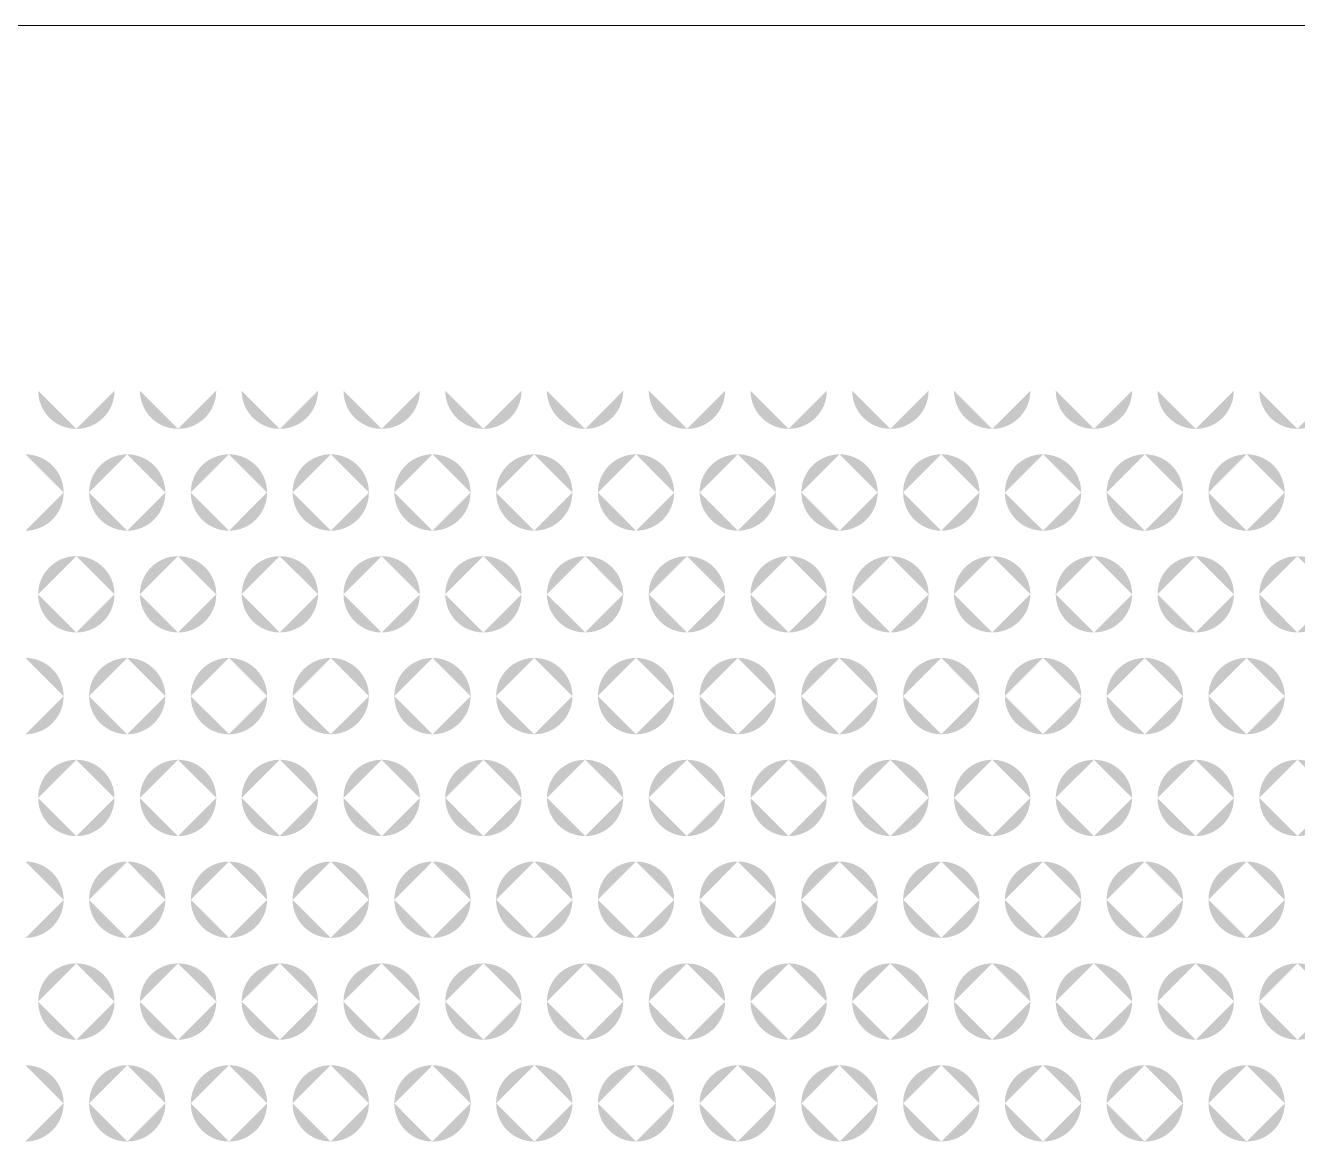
# Model space of a CAD drawing. Header units: millimetres. Extents: x 53 to 536, y 329 to 488.
# Drawn here: x 144.33 to 169.34, y 465.65 to 487.53 of the extents above; entities that cross this region are included whole.
import ezdxf

# ---------------------------------------------------------------- set-up
doc = ezdxf.new("R2010")
doc.units = ezdxf.units.MM
doc.header["$MEASUREMENT"] = 0

msp = doc.modelspace()

# ---------------------------------------------------------------- hatches: boundary and pattern name
at = {"transparency": 33554559}
h = msp.add_hatch(color=256, dxfattribs=at)
h.paths.add_polyline_path([(144.332, 477.6), (144.332, 479.101)], flags=0)
h.paths.add_polyline_path([(145.083, 478.35, 0.414244), (144.332, 479.101)], flags=0)
h.paths.add_polyline_path([(144.332, 477.6, 0.413542), (145.083, 478.35)], flags=0)
h.paths.add_polyline_path([(148.333, 479.101), (148.333, 477.6)], flags=0)
h.paths.add_polyline_path([(147.582, 478.35, 0.414027), (148.333, 477.6)], flags=0)
h.paths.add_polyline_path([(148.333, 479.101, 0.414729), (147.582, 478.35)], flags=0)
h.paths.add_polyline_path([(145.583, 478.35, 0.414295), (146.333, 477.6)], flags=0)
h.paths.add_polyline_path([(146.333, 479.101, 0.414997), (145.583, 478.35)], flags=0)
h.paths.add_polyline_path([(147.082, 478.35, 0.414294), (146.333, 479.101)], flags=0)
h.paths.add_polyline_path([(146.333, 477.6, 0.413592), (147.082, 478.35)], flags=0)
h.paths.add_polyline_path([(146.083, 476.35), (144.582, 476.35)], flags=0)
h.paths.add_polyline_path([(145.333, 477.1, 0.414997), (144.582, 476.35)], flags=0)
h.paths.add_polyline_path([(146.083, 476.35, 0.414295), (145.333, 477.1)], flags=0)
h.paths.add_polyline_path([(148.083, 476.35), (146.582, 476.35)], flags=0)
h.paths.add_polyline_path([(147.332, 477.1, 0.414295), (146.582, 476.35)], flags=0)
h.paths.add_polyline_path([(148.083, 476.35, 0.414997), (147.332, 477.1)], flags=0)
h.paths.add_polyline_path([(144.582, 480.351), (146.083, 480.351)], flags=0)
h.paths.add_polyline_path([(145.333, 479.601, 0.41381), (146.083, 480.351)], flags=0)
h.paths.add_polyline_path([(144.582, 480.351, 0.414512), (145.333, 479.601)], flags=0)
h.paths.add_polyline_path([(146.582, 480.351), (148.083, 480.351)], flags=0)
h.paths.add_polyline_path([(147.332, 479.601, 0.414512), (148.083, 480.351)], flags=0)
h.paths.add_polyline_path([(146.582, 480.351, 0.41381), (147.332, 479.601)], flags=0)
h = msp.add_hatch(color=256, dxfattribs=at)
h.paths.add_polyline_path([(148.333, 477.6), (148.333, 479.101)], flags=0)
h.paths.add_polyline_path([(149.083, 478.35, 0.414027), (148.333, 479.101)], flags=0)
h.paths.add_polyline_path([(148.333, 477.6, 0.413325), (149.083, 478.35)], flags=0)
h.paths.add_polyline_path([(152.333, 479.101), (152.333, 477.6)], flags=0)
h.paths.add_polyline_path([(151.584, 478.35, 0.41381), (152.333, 477.6)], flags=0)
h.paths.add_polyline_path([(152.333, 479.101, 0.414512), (151.584, 478.35)], flags=0)
h.paths.add_polyline_path([(149.584, 478.35, 0.41381), (150.333, 477.6)], flags=0)
h.paths.add_polyline_path([(150.333, 479.101, 0.414512), (149.584, 478.35)], flags=0)
h.paths.add_polyline_path([(151.084, 478.35, 0.414244), (150.333, 479.101)], flags=0)
h.paths.add_polyline_path([(150.333, 477.6, 0.413542), (151.084, 478.35)], flags=0)
h.paths.add_polyline_path([(150.083, 476.35), (148.583, 476.35)], flags=0)
h.paths.add_polyline_path([(149.332, 477.1, 0.414295), (148.583, 476.35)], flags=0)
h.paths.add_polyline_path([(150.083, 476.35, 0.414997), (149.332, 477.1)], flags=0)
h.paths.add_polyline_path([(152.084, 476.35), (150.584, 476.35)], flags=0)
h.paths.add_polyline_path([(151.333, 477.1, 0.414295), (150.584, 476.35)], flags=0)
h.paths.add_polyline_path([(152.084, 476.35, 0.414512), (151.333, 477.1)], flags=0)
h.paths.add_polyline_path([(148.583, 480.351), (150.083, 480.351)], flags=0)
h.paths.add_polyline_path([(149.332, 479.601, 0.414512), (150.083, 480.351)], flags=0)
h.paths.add_polyline_path([(148.583, 480.351, 0.41381), (149.332, 479.601)], flags=0)
h.paths.add_polyline_path([(150.584, 480.351), (152.084, 480.351)], flags=0)
h.paths.add_polyline_path([(151.333, 479.601, 0.414027), (152.084, 480.351)], flags=0)
h.paths.add_polyline_path([(150.584, 480.351, 0.41381), (151.333, 479.601)], flags=0)
h = msp.add_hatch(color=256, dxfattribs=at)
h.paths.add_polyline_path([(152.333, 477.6), (152.333, 479.101)], flags=0)
h.paths.add_polyline_path([(153.083, 478.35, 0.414512), (152.333, 479.101)], flags=0)
h.paths.add_polyline_path([(152.333, 477.6, 0.41381), (153.083, 478.35)], flags=0)
h.paths.add_polyline_path([(156.335, 479.101), (156.335, 477.6)], flags=0)
h.paths.add_polyline_path([(155.585, 478.35, 0.41381), (156.335, 477.6)], flags=0)
h.paths.add_polyline_path([(156.335, 479.101, 0.414512), (155.585, 478.35)], flags=0)
h.paths.add_polyline_path([(153.584, 478.35, 0.413325), (154.334, 477.6)], flags=0)
h.paths.add_polyline_path([(154.334, 479.101, 0.414027), (153.584, 478.35)], flags=0)
h.paths.add_polyline_path([(155.084, 478.35, 0.414729), (154.334, 479.101)], flags=0)
h.paths.add_polyline_path([(154.334, 477.6, 0.414027), (155.084, 478.35)], flags=0)
h.paths.add_polyline_path([(154.084, 476.35), (152.585, 476.35)], flags=0)
h.paths.add_polyline_path([(153.335, 477.1, 0.41478), (152.585, 476.35)], flags=0)
h.paths.add_polyline_path([(154.084, 476.35, 0.414295), (153.335, 477.1)], flags=0)
h.paths.add_polyline_path([(156.084, 476.35), (154.584, 476.35)], flags=0)
h.paths.add_polyline_path([(155.335, 477.1, 0.414997), (154.584, 476.35)], flags=0)
h.paths.add_polyline_path([(156.084, 476.35, 0.41478), (155.335, 477.1)], flags=0)
h.paths.add_polyline_path([(152.585, 480.351), (154.084, 480.351)], flags=0)
h.paths.add_polyline_path([(153.335, 479.601, 0.41381), (154.084, 480.351)], flags=0)
h.paths.add_polyline_path([(152.585, 480.351, 0.414295), (153.335, 479.601)], flags=0)
h.paths.add_polyline_path([(154.584, 480.351), (156.084, 480.351)], flags=0)
h.paths.add_polyline_path([(155.335, 479.601, 0.414295), (156.084, 480.351)], flags=0)
h.paths.add_polyline_path([(154.584, 480.351, 0.414512), (155.335, 479.601)], flags=0)
h = msp.add_hatch(color=256, dxfattribs=at)
h.paths.add_polyline_path([(156.335, 477.6), (156.335, 479.101)], flags=0)
h.paths.add_polyline_path([(157.084, 478.35, 0.414512), (156.335, 479.101)], flags=0)
h.paths.add_polyline_path([(156.335, 477.6, 0.41381), (157.084, 478.35)], flags=0)
h.paths.add_polyline_path([(160.336, 479.101), (160.336, 477.6)], flags=0)
h.paths.add_polyline_path([(159.585, 478.35, 0.413542), (160.336, 477.6)], flags=0)
h.paths.add_polyline_path([(160.336, 479.101, 0.414244), (159.585, 478.35)], flags=0)
h.paths.add_polyline_path([(157.585, 478.35, 0.41381), (158.335, 477.6)], flags=0)
h.paths.add_polyline_path([(158.335, 479.101, 0.414512), (157.585, 478.35)], flags=0)
h.paths.add_polyline_path([(159.085, 478.35, 0.414512), (158.335, 479.101)], flags=0)
h.paths.add_polyline_path([(158.335, 477.6, 0.41381), (159.085, 478.35)], flags=0)
h.paths.add_polyline_path([(158.086, 476.35), (156.585, 476.35)], flags=0)
h.paths.add_polyline_path([(157.335, 477.1, 0.41478), (156.585, 476.35)], flags=0)
h.paths.add_polyline_path([(158.086, 476.35, 0.414512), (157.335, 477.1)], flags=0)
h.paths.add_polyline_path([(160.086, 476.35), (158.585, 476.35)], flags=0)
h.paths.add_polyline_path([(159.335, 477.1, 0.41478), (158.585, 476.35)], flags=0)
h.paths.add_polyline_path([(160.086, 476.35, 0.414997), (159.335, 477.1)], flags=0)
h.paths.add_polyline_path([(156.585, 480.351), (158.086, 480.351)], flags=0)
h.paths.add_polyline_path([(157.335, 479.601, 0.414027), (158.086, 480.351)], flags=0)
h.paths.add_polyline_path([(156.585, 480.351, 0.414295), (157.335, 479.601)], flags=0)
h.paths.add_polyline_path([(158.585, 480.351), (160.086, 480.351)], flags=0)
h.paths.add_polyline_path([(159.335, 479.601, 0.414512), (160.086, 480.351)], flags=0)
h.paths.add_polyline_path([(158.585, 480.351, 0.414295), (159.335, 479.601)], flags=0)
h = msp.add_hatch(color=256, dxfattribs=at)
h.paths.add_polyline_path([(160.335, 477.6), (160.335, 479.101)], flags=0)
h.paths.add_polyline_path([(161.085, 478.35, 0.414512), (160.335, 479.101)], flags=0)
h.paths.add_polyline_path([(160.335, 477.6, 0.41381), (161.085, 478.35)], flags=0)
h.paths.add_polyline_path([(164.336, 479.101), (164.336, 477.6)], flags=0)
h.paths.add_polyline_path([(163.585, 478.35, 0.414027), (164.336, 477.6)], flags=0)
h.paths.add_polyline_path([(164.336, 479.101, 0.414729), (163.585, 478.35)], flags=0)
h.paths.add_polyline_path([(161.585, 478.35, 0.414027), (162.336, 477.6)], flags=0)
h.paths.add_polyline_path([(162.336, 479.101, 0.414729), (161.585, 478.35)], flags=0)
h.paths.add_polyline_path([(163.085, 478.35, 0.414779), (162.336, 479.101)], flags=0)
h.paths.add_polyline_path([(162.336, 477.6, 0.414078), (163.085, 478.35)], flags=0)
h.paths.add_polyline_path([(162.086, 476.35), (160.584, 476.35)], flags=0)
h.paths.add_polyline_path([(161.335, 477.1, 0.414512), (160.584, 476.35)], flags=0)
h.paths.add_polyline_path([(162.086, 476.35, 0.414512), (161.335, 477.1)], flags=0)
h.paths.add_polyline_path([(164.086, 476.35), (162.585, 476.35)], flags=0)
h.paths.add_polyline_path([(163.336, 477.1, 0.414512), (162.585, 476.35)], flags=0)
h.paths.add_polyline_path([(164.086, 476.35, 0.41478), (163.336, 477.1)], flags=0)
h.paths.add_polyline_path([(160.584, 480.351), (162.086, 480.351)], flags=0)
h.paths.add_polyline_path([(161.335, 479.601, 0.414027), (162.086, 480.351)], flags=0)
h.paths.add_polyline_path([(160.584, 480.351, 0.414027), (161.335, 479.601)], flags=0)
h.paths.add_polyline_path([(162.585, 480.351), (164.086, 480.351)], flags=0)
h.paths.add_polyline_path([(163.336, 479.601, 0.414295), (164.086, 480.351)], flags=0)
h.paths.add_polyline_path([(162.585, 480.351, 0.414027), (163.336, 479.601)], flags=0)
h = msp.add_hatch(color=256, dxfattribs=at)
h.paths.add_polyline_path([(164.336, 477.6), (164.336, 479.101)], flags=0)
h.paths.add_polyline_path([(165.087, 478.35, 0.414244), (164.336, 479.101)], flags=0)
h.paths.add_polyline_path([(164.336, 477.6, 0.413542), (165.087, 478.35)], flags=0)
h.paths.add_polyline_path([(168.337, 479.101), (168.337, 477.6)], flags=0)
h.paths.add_polyline_path([(167.588, 478.35, 0.41381), (168.337, 477.6)], flags=0)
h.paths.add_polyline_path([(168.337, 479.101, 0.414512), (167.588, 478.35)], flags=0)
h.paths.add_polyline_path([(165.586, 478.35, 0.413325), (166.336, 477.6)], flags=0)
h.paths.add_polyline_path([(166.336, 479.101, 0.414027), (165.586, 478.35)], flags=0)
h.paths.add_polyline_path([(167.087, 478.35, 0.414244), (166.336, 479.101)], flags=0)
h.paths.add_polyline_path([(166.336, 477.6, 0.413542), (167.087, 478.35)], flags=0)
h.paths.add_polyline_path([(166.087, 476.35), (164.586, 476.35)], flags=0)
h.paths.add_polyline_path([(165.336, 477.1, 0.41478), (164.586, 476.35)], flags=0)
h.paths.add_polyline_path([(166.087, 476.35, 0.414997), (165.336, 477.1)], flags=0)
h.paths.add_polyline_path([(168.087, 476.35), (166.586, 476.35)], flags=0)
h.paths.add_polyline_path([(167.337, 477.1, 0.414512), (166.586, 476.35)], flags=0)
h.paths.add_polyline_path([(168.087, 476.35, 0.41478), (167.337, 477.1)], flags=0)
h.paths.add_polyline_path([(164.586, 480.351), (166.087, 480.351)], flags=0)
h.paths.add_polyline_path([(165.336, 479.601, 0.414512), (166.087, 480.351)], flags=0)
h.paths.add_polyline_path([(164.586, 480.351, 0.414295), (165.336, 479.601)], flags=0)
h.paths.add_polyline_path([(166.586, 480.351), (168.087, 480.351)], flags=0)
h.paths.add_polyline_path([(167.337, 479.601, 0.414295), (168.087, 480.351)], flags=0)
h.paths.add_polyline_path([(166.586, 480.351, 0.414027), (167.337, 479.601)], flags=0)
h = msp.add_hatch(color=256, dxfattribs=at)
h.paths.add_polyline_path([(168.337, 477.6), (168.337, 479.101)], flags=0)
h.paths.add_polyline_path([(169.087, 478.35, 0.414512), (168.337, 479.101)], flags=0)
h.paths.add_polyline_path([(168.337, 477.6, 0.41381), (169.087, 478.35)], flags=0)
h.paths.add_polyline_path([(172.338, 479.101), (172.338, 477.6)], flags=0)
h.paths.add_polyline_path([(171.588, 478.35, 0.41381), (172.338, 477.6)], flags=0)
h.paths.add_polyline_path([(172.338, 479.101, 0.414512), (171.588, 478.35)], flags=0)
h.paths.add_polyline_path([(169.588, 478.35, 0.414027), (170.338, 477.6)], flags=0)
h.paths.add_polyline_path([(170.338, 479.101, 0.414729), (169.588, 478.35)], flags=0)
h.paths.add_polyline_path([(171.087, 478.35, 0.414294), (170.338, 479.101)], flags=0)
h.paths.add_polyline_path([(170.338, 477.6, 0.413592), (171.087, 478.35)], flags=0)
h.paths.add_polyline_path([(170.087, 476.35), (168.588, 476.35)], flags=0)
h.paths.add_polyline_path([(169.337, 477.1, 0.41478), (168.588, 476.35)], flags=0)
h.paths.add_polyline_path([(170.087, 476.35, 0.41478), (169.337, 477.1)], flags=0)
h.paths.add_polyline_path([(172.088, 476.35), (170.588, 476.35)], flags=0)
h.paths.add_polyline_path([(171.337, 477.1, 0.41478), (170.588, 476.35)], flags=0)
h.paths.add_polyline_path([(172.088, 476.35, 0.414997), (171.337, 477.1)], flags=0)
h.paths.add_polyline_path([(168.588, 480.351), (170.087, 480.351)], flags=0)
h.paths.add_polyline_path([(169.337, 479.601, 0.414295), (170.087, 480.351)], flags=0)
h.paths.add_polyline_path([(168.588, 480.351, 0.414295), (169.337, 479.601)], flags=0)
h.paths.add_polyline_path([(170.588, 480.351), (172.088, 480.351)], flags=0)
h.paths.add_polyline_path([(171.337, 479.601, 0.414512), (172.088, 480.351)], flags=0)
h.paths.add_polyline_path([(170.588, 480.351, 0.414295), (171.337, 479.601)], flags=0)
h = msp.add_hatch(color=256, dxfattribs=at)
h.paths.add_polyline_path([(144.332, 473.599), (144.332, 475.099)], flags=0)
h.paths.add_polyline_path([(145.083, 474.349, 0.41376), (144.332, 475.099)], flags=0)
h.paths.add_polyline_path([(144.332, 473.599, 0.413542), (145.083, 474.349)], flags=0)
h.paths.add_polyline_path([(148.333, 475.099), (148.333, 473.599)], flags=0)
h.paths.add_polyline_path([(147.582, 474.349, 0.414027), (148.333, 473.599)], flags=0)
h.paths.add_polyline_path([(148.333, 475.099, 0.414244), (147.582, 474.349)], flags=0)
h.paths.add_polyline_path([(145.583, 474.349, 0.414295), (146.333, 473.599)], flags=0)
h.paths.add_polyline_path([(146.333, 475.099, 0.414512), (145.583, 474.349)], flags=0)
h.paths.add_polyline_path([(147.082, 474.349, 0.413809), (146.333, 475.099)], flags=0)
h.paths.add_polyline_path([(146.333, 473.599, 0.413592), (147.082, 474.349)], flags=0)
h.paths.add_polyline_path([(146.083, 472.349), (144.582, 472.349)], flags=0)
h.paths.add_polyline_path([(145.333, 473.098, 0.414027), (144.582, 472.349)], flags=0)
h.paths.add_polyline_path([(146.083, 472.349, 0.413325), (145.333, 473.098)], flags=0)
h.paths.add_polyline_path([(148.083, 472.349), (146.582, 472.349)], flags=0)
h.paths.add_polyline_path([(147.332, 473.098, 0.413325), (146.582, 472.349)], flags=0)
h.paths.add_polyline_path([(148.083, 472.349, 0.414027), (147.332, 473.098)], flags=0)
h.paths.add_polyline_path([(144.582, 476.35), (146.083, 476.35)], flags=0)
h.paths.add_polyline_path([(145.333, 475.6, 0.414295), (146.083, 476.35)], flags=0)
h.paths.add_polyline_path([(144.582, 476.35, 0.414997), (145.333, 475.6)], flags=0)
h.paths.add_polyline_path([(146.582, 476.35), (148.083, 476.35)], flags=0)
h.paths.add_polyline_path([(147.332, 475.6, 0.414997), (148.083, 476.35)], flags=0)
h.paths.add_polyline_path([(146.582, 476.35, 0.414295), (147.332, 475.6)], flags=0)
h = msp.add_hatch(color=256, dxfattribs=at)
h.paths.add_polyline_path([(148.333, 473.599), (148.333, 475.099)], flags=0)
h.paths.add_polyline_path([(149.083, 474.349, 0.413542), (148.333, 475.099)], flags=0)
h.paths.add_polyline_path([(148.333, 473.599, 0.413325), (149.083, 474.349)], flags=0)
h.paths.add_polyline_path([(152.333, 475.099), (152.333, 473.599)], flags=0)
h.paths.add_polyline_path([(151.584, 474.349, 0.41381), (152.333, 473.599)], flags=0)
h.paths.add_polyline_path([(152.333, 475.099, 0.414027), (151.584, 474.349)], flags=0)
h.paths.add_polyline_path([(149.584, 474.349, 0.41381), (150.333, 473.599)], flags=0)
h.paths.add_polyline_path([(150.333, 475.099, 0.414027), (149.584, 474.349)], flags=0)
h.paths.add_polyline_path([(151.084, 474.349, 0.41376), (150.333, 475.099)], flags=0)
h.paths.add_polyline_path([(150.333, 473.599, 0.413542), (151.084, 474.349)], flags=0)
h.paths.add_polyline_path([(150.083, 472.349), (148.583, 472.349)], flags=0)
h.paths.add_polyline_path([(149.332, 473.098, 0.413325), (148.583, 472.349)], flags=0)
h.paths.add_polyline_path([(150.083, 472.349, 0.414027), (149.332, 473.098)], flags=0)
h.paths.add_polyline_path([(152.084, 472.349), (150.584, 472.349)], flags=0)
h.paths.add_polyline_path([(151.333, 473.098, 0.413325), (150.584, 472.349)], flags=0)
h.paths.add_polyline_path([(152.084, 472.349, 0.413542), (151.333, 473.098)], flags=0)
h.paths.add_polyline_path([(148.583, 476.35), (150.083, 476.35)], flags=0)
h.paths.add_polyline_path([(149.332, 475.6, 0.414997), (150.083, 476.35)], flags=0)
h.paths.add_polyline_path([(148.583, 476.35, 0.414295), (149.332, 475.6)], flags=0)
h.paths.add_polyline_path([(150.584, 476.35), (152.084, 476.35)], flags=0)
h.paths.add_polyline_path([(151.333, 475.6, 0.414512), (152.084, 476.35)], flags=0)
h.paths.add_polyline_path([(150.584, 476.35, 0.414295), (151.333, 475.6)], flags=0)
h = msp.add_hatch(color=256, dxfattribs=at)
h.paths.add_polyline_path([(152.333, 473.599), (152.333, 475.099)], flags=0)
h.paths.add_polyline_path([(153.083, 474.349, 0.414027), (152.333, 475.099)], flags=0)
h.paths.add_polyline_path([(152.333, 473.599, 0.41381), (153.083, 474.349)], flags=0)
h.paths.add_polyline_path([(156.335, 475.099), (156.335, 473.599)], flags=0)
h.paths.add_polyline_path([(155.585, 474.349, 0.41381), (156.335, 473.599)], flags=0)
h.paths.add_polyline_path([(156.335, 475.099, 0.414027), (155.585, 474.349)], flags=0)
h.paths.add_polyline_path([(153.584, 474.349, 0.413325), (154.334, 473.599)], flags=0)
h.paths.add_polyline_path([(154.334, 475.099, 0.413542), (153.584, 474.349)], flags=0)
h.paths.add_polyline_path([(155.084, 474.349, 0.414244), (154.334, 475.099)], flags=0)
h.paths.add_polyline_path([(154.334, 473.599, 0.414027), (155.084, 474.349)], flags=0)
h.paths.add_polyline_path([(154.084, 472.349), (152.585, 472.349)], flags=0)
h.paths.add_polyline_path([(153.335, 473.098, 0.41381), (152.585, 472.349)], flags=0)
h.paths.add_polyline_path([(154.084, 472.349, 0.413325), (153.335, 473.098)], flags=0)
h.paths.add_polyline_path([(156.084, 472.349), (154.584, 472.349)], flags=0)
h.paths.add_polyline_path([(155.335, 473.098, 0.414027), (154.584, 472.349)], flags=0)
h.paths.add_polyline_path([(156.084, 472.349, 0.41381), (155.335, 473.098)], flags=0)
h.paths.add_polyline_path([(152.585, 476.35), (154.084, 476.35)], flags=0)
h.paths.add_polyline_path([(153.335, 475.6, 0.414295), (154.084, 476.35)], flags=0)
h.paths.add_polyline_path([(152.585, 476.35, 0.41478), (153.335, 475.6)], flags=0)
h.paths.add_polyline_path([(154.584, 476.35), (156.084, 476.35)], flags=0)
h.paths.add_polyline_path([(155.335, 475.6, 0.41478), (156.084, 476.35)], flags=0)
h.paths.add_polyline_path([(154.584, 476.35, 0.414997), (155.335, 475.6)], flags=0)
h = msp.add_hatch(color=256, dxfattribs=at)
h.paths.add_polyline_path([(156.335, 473.599), (156.335, 475.099)], flags=0)
h.paths.add_polyline_path([(157.084, 474.349, 0.414027), (156.335, 475.099)], flags=0)
h.paths.add_polyline_path([(156.335, 473.599, 0.41381), (157.084, 474.349)], flags=0)
h.paths.add_polyline_path([(160.336, 475.099), (160.336, 473.599)], flags=0)
h.paths.add_polyline_path([(159.585, 474.349, 0.413542), (160.336, 473.599)], flags=0)
h.paths.add_polyline_path([(160.336, 475.099, 0.41376), (159.585, 474.349)], flags=0)
h.paths.add_polyline_path([(157.585, 474.349, 0.41381), (158.335, 473.599)], flags=0)
h.paths.add_polyline_path([(158.335, 475.099, 0.414027), (157.585, 474.349)], flags=0)
h.paths.add_polyline_path([(159.085, 474.349, 0.414027), (158.335, 475.099)], flags=0)
h.paths.add_polyline_path([(158.335, 473.599, 0.41381), (159.085, 474.349)], flags=0)
h.paths.add_polyline_path([(158.086, 472.349), (156.585, 472.349)], flags=0)
h.paths.add_polyline_path([(157.335, 473.098, 0.41381), (156.585, 472.349)], flags=0)
h.paths.add_polyline_path([(158.086, 472.349, 0.413542), (157.335, 473.098)], flags=0)
h.paths.add_polyline_path([(160.086, 472.349), (158.585, 472.349)], flags=0)
h.paths.add_polyline_path([(159.335, 473.098, 0.41381), (158.585, 472.349)], flags=0)
h.paths.add_polyline_path([(160.086, 472.349, 0.414027), (159.335, 473.098)], flags=0)
h.paths.add_polyline_path([(156.585, 476.35), (158.086, 476.35)], flags=0)
h.paths.add_polyline_path([(157.335, 475.6, 0.414512), (158.086, 476.35)], flags=0)
h.paths.add_polyline_path([(156.585, 476.35, 0.41478), (157.335, 475.6)], flags=0)
h.paths.add_polyline_path([(158.585, 476.35), (160.086, 476.35)], flags=0)
h.paths.add_polyline_path([(159.335, 475.6, 0.414997), (160.086, 476.35)], flags=0)
h.paths.add_polyline_path([(158.585, 476.35, 0.41478), (159.335, 475.6)], flags=0)
h = msp.add_hatch(color=256, dxfattribs=at)
h.paths.add_polyline_path([(160.335, 473.599), (160.335, 475.099)], flags=0)
h.paths.add_polyline_path([(161.085, 474.349, 0.414027), (160.335, 475.099)], flags=0)
h.paths.add_polyline_path([(160.335, 473.599, 0.41381), (161.085, 474.349)], flags=0)
h.paths.add_polyline_path([(164.336, 475.099), (164.336, 473.599)], flags=0)
h.paths.add_polyline_path([(163.585, 474.349, 0.414027), (164.336, 473.599)], flags=0)
h.paths.add_polyline_path([(164.336, 475.099, 0.414244), (163.585, 474.349)], flags=0)
h.paths.add_polyline_path([(161.585, 474.349, 0.414027), (162.336, 473.599)], flags=0)
h.paths.add_polyline_path([(162.336, 475.099, 0.414244), (161.585, 474.349)], flags=0)
h.paths.add_polyline_path([(163.085, 474.349, 0.414294), (162.336, 475.099)], flags=0)
h.paths.add_polyline_path([(162.336, 473.599, 0.414078), (163.085, 474.349)], flags=0)
h.paths.add_polyline_path([(162.086, 472.349), (160.584, 472.349)], flags=0)
h.paths.add_polyline_path([(161.335, 473.098, 0.413542), (160.584, 472.349)], flags=0)
h.paths.add_polyline_path([(162.086, 472.349, 0.413542), (161.335, 473.098)], flags=0)
h.paths.add_polyline_path([(164.086, 472.349), (162.585, 472.349)], flags=0)
h.paths.add_polyline_path([(163.336, 473.098, 0.413542), (162.585, 472.349)], flags=0)
h.paths.add_polyline_path([(164.086, 472.349, 0.41381), (163.336, 473.098)], flags=0)
h.paths.add_polyline_path([(160.584, 476.35), (162.086, 476.35)], flags=0)
h.paths.add_polyline_path([(161.335, 475.6, 0.414512), (162.086, 476.35)], flags=0)
h.paths.add_polyline_path([(160.584, 476.35, 0.414512), (161.335, 475.6)], flags=0)
h.paths.add_polyline_path([(162.585, 476.35), (164.086, 476.35)], flags=0)
h.paths.add_polyline_path([(163.336, 475.6, 0.41478), (164.086, 476.35)], flags=0)
h.paths.add_polyline_path([(162.585, 476.35, 0.414512), (163.336, 475.6)], flags=0)
h = msp.add_hatch(color=256, dxfattribs=at)
h.paths.add_polyline_path([(164.336, 473.599), (164.336, 475.099)], flags=0)
h.paths.add_polyline_path([(165.087, 474.349, 0.41376), (164.336, 475.099)], flags=0)
h.paths.add_polyline_path([(164.336, 473.599, 0.413542), (165.087, 474.349)], flags=0)
h.paths.add_polyline_path([(168.337, 475.099), (168.337, 473.599)], flags=0)
h.paths.add_polyline_path([(167.588, 474.349, 0.41381), (168.337, 473.599)], flags=0)
h.paths.add_polyline_path([(168.337, 475.099, 0.414027), (167.588, 474.349)], flags=0)
h.paths.add_polyline_path([(165.586, 474.349, 0.413325), (166.336, 473.599)], flags=0)
h.paths.add_polyline_path([(166.336, 475.099, 0.413542), (165.586, 474.349)], flags=0)
h.paths.add_polyline_path([(167.087, 474.349, 0.41376), (166.336, 475.099)], flags=0)
h.paths.add_polyline_path([(166.336, 473.599, 0.413542), (167.087, 474.349)], flags=0)
h.paths.add_polyline_path([(166.087, 472.349), (164.586, 472.349)], flags=0)
h.paths.add_polyline_path([(165.336, 473.098, 0.41381), (164.586, 472.349)], flags=0)
h.paths.add_polyline_path([(166.087, 472.349, 0.414027), (165.336, 473.098)], flags=0)
h.paths.add_polyline_path([(168.087, 472.349), (166.586, 472.349)], flags=0)
h.paths.add_polyline_path([(167.337, 473.098, 0.413542), (166.586, 472.349)], flags=0)
h.paths.add_polyline_path([(168.087, 472.349, 0.41381), (167.337, 473.098)], flags=0)
h.paths.add_polyline_path([(164.586, 476.35), (166.087, 476.35)], flags=0)
h.paths.add_polyline_path([(165.336, 475.6, 0.414997), (166.087, 476.35)], flags=0)
h.paths.add_polyline_path([(164.586, 476.35, 0.41478), (165.336, 475.6)], flags=0)
h.paths.add_polyline_path([(166.586, 476.35), (168.087, 476.35)], flags=0)
h.paths.add_polyline_path([(167.337, 475.6, 0.41478), (168.087, 476.35)], flags=0)
h.paths.add_polyline_path([(166.586, 476.35, 0.414512), (167.337, 475.6)], flags=0)
h = msp.add_hatch(color=256, dxfattribs=at)
h.paths.add_polyline_path([(168.337, 473.599), (168.337, 475.099)], flags=0)
h.paths.add_polyline_path([(169.087, 474.349, 0.414027), (168.337, 475.099)], flags=0)
h.paths.add_polyline_path([(168.337, 473.599, 0.41381), (169.087, 474.349)], flags=0)
h.paths.add_polyline_path([(172.338, 475.099), (172.338, 473.599)], flags=0)
h.paths.add_polyline_path([(171.588, 474.349, 0.41381), (172.338, 473.599)], flags=0)
h.paths.add_polyline_path([(172.338, 475.099, 0.414027), (171.588, 474.349)], flags=0)
h.paths.add_polyline_path([(169.588, 474.349, 0.414027), (170.338, 473.599)], flags=0)
h.paths.add_polyline_path([(170.338, 475.099, 0.414244), (169.588, 474.349)], flags=0)
h.paths.add_polyline_path([(171.087, 474.349, 0.413809), (170.338, 475.099)], flags=0)
h.paths.add_polyline_path([(170.338, 473.599, 0.413592), (171.087, 474.349)], flags=0)
h.paths.add_polyline_path([(170.087, 472.349), (168.588, 472.349)], flags=0)
h.paths.add_polyline_path([(169.337, 473.098, 0.41381), (168.588, 472.349)], flags=0)
h.paths.add_polyline_path([(170.087, 472.349, 0.41381), (169.337, 473.098)], flags=0)
h.paths.add_polyline_path([(172.088, 472.349), (170.588, 472.349)], flags=0)
h.paths.add_polyline_path([(171.337, 473.098, 0.41381), (170.588, 472.349)], flags=0)
h.paths.add_polyline_path([(172.088, 472.349, 0.414027), (171.337, 473.098)], flags=0)
h.paths.add_polyline_path([(168.588, 476.35), (170.087, 476.35)], flags=0)
h.paths.add_polyline_path([(169.337, 475.6, 0.41478), (170.087, 476.35)], flags=0)
h.paths.add_polyline_path([(168.588, 476.35, 0.41478), (169.337, 475.6)], flags=0)
h.paths.add_polyline_path([(170.588, 476.35), (172.088, 476.35)], flags=0)
h.paths.add_polyline_path([(171.337, 475.6, 0.414997), (172.088, 476.35)], flags=0)
h.paths.add_polyline_path([(170.588, 476.35, 0.41478), (171.337, 475.6)], flags=0)
h = msp.add_hatch(color=256, dxfattribs=at)
h.paths.add_polyline_path([(144.332, 469.597), (144.332, 471.098)], flags=0)
h.paths.add_polyline_path([(145.083, 470.347, 0.41376), (144.332, 471.098)], flags=0)
h.paths.add_polyline_path([(144.332, 469.597, 0.41376), (145.083, 470.347)], flags=0)
h.paths.add_polyline_path([(148.333, 471.098), (148.333, 469.597)], flags=0)
h.paths.add_polyline_path([(147.582, 470.347, 0.414244), (148.333, 469.597)], flags=0)
h.paths.add_polyline_path([(148.333, 471.098, 0.414244), (147.582, 470.347)], flags=0)
h.paths.add_polyline_path([(145.583, 470.347, 0.414512), (146.333, 469.597)], flags=0)
h.paths.add_polyline_path([(146.333, 471.098, 0.414512), (145.583, 470.347)], flags=0)
h.paths.add_polyline_path([(147.082, 470.347, 0.413809), (146.333, 471.098)], flags=0)
h.paths.add_polyline_path([(146.333, 469.597, 0.413809), (147.082, 470.347)], flags=0)
h.paths.add_polyline_path([(146.083, 468.347), (144.582, 468.347)], flags=0)
h.paths.add_polyline_path([(145.333, 469.096, 0.414294), (144.582, 468.347)], flags=0)
h.paths.add_polyline_path([(146.083, 468.347, 0.413592), (145.333, 469.096)], flags=0)
h.paths.add_polyline_path([(148.083, 468.347), (146.582, 468.347)], flags=0)
h.paths.add_polyline_path([(147.332, 469.096, 0.413592), (146.582, 468.347)], flags=0)
h.paths.add_polyline_path([(148.083, 468.347, 0.414294), (147.332, 469.096)], flags=0)
h.paths.add_polyline_path([(144.582, 472.348), (144.582, 472.349), (146.083, 472.349), (146.083, 472.348)], flags=0)
h.paths.add_polyline_path([(145.333, 471.598, 0.41381), (146.083, 472.348)], flags=0)
h.paths.add_polyline_path([(144.582, 472.348, 0.414512), (145.333, 471.598)], flags=0)
h.paths.add_polyline_path([(146.582, 472.348), (146.582, 472.349), (148.083, 472.349), (148.083, 472.348)], flags=0)
h.paths.add_polyline_path([(147.332, 471.598, 0.414512), (148.083, 472.348)], flags=0)
h.paths.add_polyline_path([(146.582, 472.348, 0.41381), (147.332, 471.598)], flags=0)
h = msp.add_hatch(color=256, dxfattribs=at)
h.paths.add_polyline_path([(148.333, 469.597), (148.333, 471.098)], flags=0)
h.paths.add_polyline_path([(149.083, 470.347, 0.413542), (148.333, 471.098)], flags=0)
h.paths.add_polyline_path([(148.333, 469.597, 0.413542), (149.083, 470.347)], flags=0)
h.paths.add_polyline_path([(152.333, 471.098), (152.333, 469.597)], flags=0)
h.paths.add_polyline_path([(151.584, 470.347, 0.414027), (152.333, 469.597)], flags=0)
h.paths.add_polyline_path([(152.333, 471.098, 0.414027), (151.584, 470.347)], flags=0)
h.paths.add_polyline_path([(149.584, 470.347, 0.414027), (150.333, 469.597)], flags=0)
h.paths.add_polyline_path([(150.333, 471.098, 0.414027), (149.584, 470.347)], flags=0)
h.paths.add_polyline_path([(151.084, 470.347, 0.41376), (150.333, 471.098)], flags=0)
h.paths.add_polyline_path([(150.333, 469.597, 0.41376), (151.084, 470.347)], flags=0)
h.paths.add_polyline_path([(150.083, 468.347), (148.583, 468.347)], flags=0)
h.paths.add_polyline_path([(149.332, 469.096, 0.413592), (148.583, 468.347)], flags=0)
h.paths.add_polyline_path([(150.083, 468.347, 0.414294), (149.332, 469.096)], flags=0)
h.paths.add_polyline_path([(152.084, 468.347), (150.584, 468.347)], flags=0)
h.paths.add_polyline_path([(151.333, 469.096, 0.413592), (150.584, 468.347)], flags=0)
h.paths.add_polyline_path([(152.084, 468.347, 0.413809), (151.333, 469.096)], flags=0)
h.paths.add_polyline_path([(148.583, 472.348), (148.583, 472.349), (150.083, 472.349), (150.083, 472.348)], flags=0)
h.paths.add_polyline_path([(149.332, 471.598, 0.414512), (150.083, 472.348)], flags=0)
h.paths.add_polyline_path([(148.583, 472.348, 0.41381), (149.332, 471.598)], flags=0)
h.paths.add_polyline_path([(150.584, 472.348), (150.584, 472.349), (152.084, 472.349), (152.084, 472.348)], flags=0)
h.paths.add_polyline_path([(151.333, 471.598, 0.414027), (152.084, 472.348)], flags=0)
h.paths.add_polyline_path([(150.584, 472.348, 0.41381), (151.333, 471.598)], flags=0)
h = msp.add_hatch(color=256, dxfattribs=at)
h.paths.add_polyline_path([(152.333, 469.597), (152.333, 471.098)], flags=0)
h.paths.add_polyline_path([(153.083, 470.347, 0.414027), (152.333, 471.098)], flags=0)
h.paths.add_polyline_path([(152.333, 469.597, 0.414027), (153.083, 470.347)], flags=0)
h.paths.add_polyline_path([(156.335, 471.098), (156.335, 469.597)], flags=0)
h.paths.add_polyline_path([(155.585, 470.347, 0.414027), (156.335, 469.597)], flags=0)
h.paths.add_polyline_path([(156.335, 471.098, 0.414027), (155.585, 470.347)], flags=0)
h.paths.add_polyline_path([(153.584, 470.347, 0.413542), (154.334, 469.597)], flags=0)
h.paths.add_polyline_path([(154.334, 471.098, 0.413542), (153.584, 470.347)], flags=0)
h.paths.add_polyline_path([(155.084, 470.347, 0.414244), (154.334, 471.098)], flags=0)
h.paths.add_polyline_path([(154.334, 469.597, 0.414244), (155.084, 470.347)], flags=0)
h.paths.add_polyline_path([(154.084, 468.347), (152.585, 468.347)], flags=0)
h.paths.add_polyline_path([(153.335, 469.096, 0.414077), (152.585, 468.347)], flags=0)
h.paths.add_polyline_path([(154.084, 468.347, 0.413592), (153.335, 469.096)], flags=0)
h.paths.add_polyline_path([(156.084, 468.347), (154.584, 468.347)], flags=0)
h.paths.add_polyline_path([(155.335, 469.096, 0.414294), (154.584, 468.347)], flags=0)
h.paths.add_polyline_path([(156.084, 468.347, 0.414077), (155.335, 469.096)], flags=0)
h.paths.add_polyline_path([(152.585, 472.348), (152.585, 472.349), (154.084, 472.349), (154.084, 472.348)], flags=0)
h.paths.add_polyline_path([(153.335, 471.598, 0.41381), (154.084, 472.348)], flags=0)
h.paths.add_polyline_path([(152.585, 472.348, 0.414295), (153.335, 471.598)], flags=0)
h.paths.add_polyline_path([(154.584, 472.348), (154.584, 472.349), (156.084, 472.349), (156.084, 472.348)], flags=0)
h.paths.add_polyline_path([(155.335, 471.598, 0.414295), (156.084, 472.348)], flags=0)
h.paths.add_polyline_path([(154.584, 472.348, 0.414512), (155.335, 471.598)], flags=0)
h = msp.add_hatch(color=256, dxfattribs=at)
h.paths.add_polyline_path([(156.335, 469.597), (156.335, 471.098)], flags=0)
h.paths.add_polyline_path([(157.084, 470.347, 0.414027), (156.335, 471.098)], flags=0)
h.paths.add_polyline_path([(156.335, 469.597, 0.414027), (157.084, 470.347)], flags=0)
h.paths.add_polyline_path([(160.336, 471.098), (160.336, 469.597)], flags=0)
h.paths.add_polyline_path([(159.585, 470.347, 0.41376), (160.336, 469.597)], flags=0)
h.paths.add_polyline_path([(160.336, 471.098, 0.41376), (159.585, 470.347)], flags=0)
h.paths.add_polyline_path([(157.585, 470.347, 0.414027), (158.335, 469.597)], flags=0)
h.paths.add_polyline_path([(158.335, 471.098, 0.414027), (157.585, 470.347)], flags=0)
h.paths.add_polyline_path([(159.085, 470.347, 0.414027), (158.335, 471.098)], flags=0)
h.paths.add_polyline_path([(158.335, 469.597, 0.414027), (159.085, 470.347)], flags=0)
h.paths.add_polyline_path([(158.086, 468.347), (156.585, 468.347)], flags=0)
h.paths.add_polyline_path([(157.335, 469.096, 0.414077), (156.585, 468.347)], flags=0)
h.paths.add_polyline_path([(158.086, 468.347, 0.413809), (157.335, 469.096)], flags=0)
h.paths.add_polyline_path([(160.086, 468.347), (158.585, 468.347)], flags=0)
h.paths.add_polyline_path([(159.335, 469.096, 0.414077), (158.585, 468.347)], flags=0)
h.paths.add_polyline_path([(160.086, 468.347, 0.414294), (159.335, 469.096)], flags=0)
h.paths.add_polyline_path([(156.585, 472.348), (156.585, 472.349), (158.086, 472.349), (158.086, 472.348)], flags=0)
h.paths.add_polyline_path([(157.335, 471.598, 0.414027), (158.086, 472.348)], flags=0)
h.paths.add_polyline_path([(156.585, 472.348, 0.414295), (157.335, 471.598)], flags=0)
h.paths.add_polyline_path([(158.585, 472.348), (158.585, 472.349), (160.086, 472.349), (160.086, 472.348)], flags=0)
h.paths.add_polyline_path([(159.335, 471.598, 0.414512), (160.086, 472.348)], flags=0)
h.paths.add_polyline_path([(158.585, 472.348, 0.414295), (159.335, 471.598)], flags=0)
h = msp.add_hatch(color=256, dxfattribs=at)
h.paths.add_polyline_path([(160.335, 469.597), (160.335, 471.098)], flags=0)
h.paths.add_polyline_path([(161.085, 470.347, 0.414027), (160.335, 471.098)], flags=0)
h.paths.add_polyline_path([(160.335, 469.597, 0.414027), (161.085, 470.347)], flags=0)
h.paths.add_polyline_path([(164.336, 471.098), (164.336, 469.597)], flags=0)
h.paths.add_polyline_path([(163.585, 470.347, 0.414244), (164.336, 469.597)], flags=0)
h.paths.add_polyline_path([(164.336, 471.098, 0.414244), (163.585, 470.347)], flags=0)
h.paths.add_polyline_path([(161.585, 470.347, 0.414244), (162.336, 469.597)], flags=0)
h.paths.add_polyline_path([(162.336, 471.098, 0.414244), (161.585, 470.347)], flags=0)
h.paths.add_polyline_path([(163.085, 470.347, 0.414294), (162.336, 471.098)], flags=0)
h.paths.add_polyline_path([(162.336, 469.597, 0.414294), (163.085, 470.347)], flags=0)
h.paths.add_polyline_path([(162.086, 468.347), (160.584, 468.347)], flags=0)
h.paths.add_polyline_path([(161.335, 469.096, 0.413809), (160.584, 468.347)], flags=0)
h.paths.add_polyline_path([(162.086, 468.347, 0.413809), (161.335, 469.096)], flags=0)
h.paths.add_polyline_path([(164.086, 468.347), (162.585, 468.347)], flags=0)
h.paths.add_polyline_path([(163.336, 469.096, 0.413809), (162.585, 468.347)], flags=0)
h.paths.add_polyline_path([(164.086, 468.347, 0.414077), (163.336, 469.096)], flags=0)
h.paths.add_polyline_path([(160.584, 472.348), (160.584, 472.349), (162.086, 472.349), (162.086, 472.348)], flags=0)
h.paths.add_polyline_path([(161.335, 471.598, 0.414027), (162.086, 472.348)], flags=0)
h.paths.add_polyline_path([(160.584, 472.348, 0.414027), (161.335, 471.598)], flags=0)
h.paths.add_polyline_path([(162.585, 472.348), (162.585, 472.349), (164.086, 472.349), (164.086, 472.348)], flags=0)
h.paths.add_polyline_path([(163.336, 471.598, 0.414295), (164.086, 472.348)], flags=0)
h.paths.add_polyline_path([(162.585, 472.348, 0.414027), (163.336, 471.598)], flags=0)
h = msp.add_hatch(color=256, dxfattribs=at)
h.paths.add_polyline_path([(164.336, 469.597), (164.336, 471.098)], flags=0)
h.paths.add_polyline_path([(165.087, 470.347, 0.41376), (164.336, 471.098)], flags=0)
h.paths.add_polyline_path([(164.336, 469.597, 0.41376), (165.087, 470.347)], flags=0)
h.paths.add_polyline_path([(168.337, 471.098), (168.337, 469.597)], flags=0)
h.paths.add_polyline_path([(167.588, 470.347, 0.414027), (168.337, 469.597)], flags=0)
h.paths.add_polyline_path([(168.337, 471.098, 0.414027), (167.588, 470.347)], flags=0)
h.paths.add_polyline_path([(165.586, 470.347, 0.413542), (166.336, 469.597)], flags=0)
h.paths.add_polyline_path([(166.336, 471.098, 0.413542), (165.586, 470.347)], flags=0)
h.paths.add_polyline_path([(167.087, 470.347, 0.41376), (166.336, 471.098)], flags=0)
h.paths.add_polyline_path([(166.336, 469.597, 0.41376), (167.087, 470.347)], flags=0)
h.paths.add_polyline_path([(166.087, 468.347), (164.586, 468.347)], flags=0)
h.paths.add_polyline_path([(165.336, 469.096, 0.414077), (164.586, 468.347)], flags=0)
h.paths.add_polyline_path([(166.087, 468.347, 0.414294), (165.336, 469.096)], flags=0)
h.paths.add_polyline_path([(168.087, 468.347), (166.586, 468.347)], flags=0)
h.paths.add_polyline_path([(167.337, 469.096, 0.413809), (166.586, 468.347)], flags=0)
h.paths.add_polyline_path([(168.087, 468.347, 0.414077), (167.337, 469.096)], flags=0)
h.paths.add_polyline_path([(164.586, 472.348), (164.586, 472.349), (166.087, 472.349), (166.087, 472.348)], flags=0)
h.paths.add_polyline_path([(165.336, 471.598, 0.414512), (166.087, 472.348)], flags=0)
h.paths.add_polyline_path([(164.586, 472.348, 0.414295), (165.336, 471.598)], flags=0)
h.paths.add_polyline_path([(166.586, 472.348), (166.586, 472.349), (168.087, 472.349), (168.087, 472.348)], flags=0)
h.paths.add_polyline_path([(167.337, 471.598, 0.414295), (168.087, 472.348)], flags=0)
h.paths.add_polyline_path([(166.586, 472.348, 0.414027), (167.337, 471.598)], flags=0)
h = msp.add_hatch(color=256, dxfattribs=at)
h.paths.add_polyline_path([(168.337, 469.597), (168.337, 471.098)], flags=0)
h.paths.add_polyline_path([(169.087, 470.347, 0.414027), (168.337, 471.098)], flags=0)
h.paths.add_polyline_path([(168.337, 469.597, 0.414027), (169.087, 470.347)], flags=0)
h.paths.add_polyline_path([(172.338, 471.098), (172.338, 469.597)], flags=0)
h.paths.add_polyline_path([(171.588, 470.347, 0.414027), (172.338, 469.597)], flags=0)
h.paths.add_polyline_path([(172.338, 471.098, 0.414027), (171.588, 470.347)], flags=0)
h.paths.add_polyline_path([(169.588, 470.347, 0.414244), (170.338, 469.597)], flags=0)
h.paths.add_polyline_path([(170.338, 471.098, 0.414244), (169.588, 470.347)], flags=0)
h.paths.add_polyline_path([(171.087, 470.347, 0.413809), (170.338, 471.098)], flags=0)
h.paths.add_polyline_path([(170.338, 469.597, 0.413809), (171.087, 470.347)], flags=0)
h.paths.add_polyline_path([(170.087, 468.347), (168.588, 468.347)], flags=0)
h.paths.add_polyline_path([(169.337, 469.096, 0.414077), (168.588, 468.347)], flags=0)
h.paths.add_polyline_path([(170.087, 468.347, 0.414077), (169.337, 469.096)], flags=0)
h.paths.add_polyline_path([(172.088, 468.347), (170.588, 468.347)], flags=0)
h.paths.add_polyline_path([(171.337, 469.096, 0.414077), (170.588, 468.347)], flags=0)
h.paths.add_polyline_path([(172.088, 468.347, 0.414294), (171.337, 469.096)], flags=0)
h.paths.add_polyline_path([(168.588, 472.348), (168.588, 472.349), (170.087, 472.349), (170.087, 472.348)], flags=0)
h.paths.add_polyline_path([(169.337, 471.598, 0.414295), (170.087, 472.348)], flags=0)
h.paths.add_polyline_path([(168.588, 472.348, 0.414295), (169.337, 471.598)], flags=0)
h.paths.add_polyline_path([(170.588, 472.348), (170.588, 472.349), (172.088, 472.349), (172.088, 472.348)], flags=0)
h.paths.add_polyline_path([(171.337, 471.598, 0.414512), (172.088, 472.348)], flags=0)
h.paths.add_polyline_path([(170.588, 472.348, 0.414295), (171.337, 471.598)], flags=0)
h = msp.add_hatch(color=256, dxfattribs=at)
h.paths.add_polyline_path([(144.332, 465.595), (144.332, 467.095)], flags=0)
h.paths.add_polyline_path([(145.083, 466.346, 0.413809), (144.332, 467.095)], flags=0)
h.paths.add_polyline_path([(144.332, 465.595, 0.413492), (145.083, 466.346)], flags=0)
h.paths.add_polyline_path([(148.333, 467.095), (148.333, 465.595)], flags=0)
h.paths.add_polyline_path([(147.582, 466.346, 0.413977), (148.333, 465.595)], flags=0)
h.paths.add_polyline_path([(148.333, 467.095, 0.414294), (147.582, 466.346)], flags=0)
h.paths.add_polyline_path([(145.583, 466.346, 0.414244), (146.333, 465.595)], flags=0)
h.paths.add_polyline_path([(146.333, 467.095, 0.414563), (145.583, 466.346)], flags=0)
h.paths.add_polyline_path([(147.082, 466.346, 0.41386), (146.333, 467.095)], flags=0)
h.paths.add_polyline_path([(146.333, 465.595, 0.41354), (147.082, 466.346)], flags=0)
h.paths.add_polyline_path([(146.083, 464.345), (144.582, 464.345)], flags=0)
h.paths.add_polyline_path([(145.333, 465.094, 0.414779), (144.582, 464.345)], flags=0)
h.paths.add_polyline_path([(146.083, 464.345, 0.414078), (145.333, 465.094)], flags=0)
h.paths.add_polyline_path([(148.083, 464.345), (146.582, 464.345)], flags=0)
h.paths.add_polyline_path([(147.332, 465.094, 0.414078), (146.582, 464.345)], flags=0)
h.paths.add_polyline_path([(148.083, 464.345, 0.414779), (147.332, 465.094)], flags=0)
h.paths.add_polyline_path([(144.582, 468.346), (144.582, 468.347), (146.083, 468.347), (146.083, 468.346)], flags=0)
h.paths.add_polyline_path([(145.333, 467.596, 0.413542), (146.083, 468.346)], flags=0)
h.paths.add_polyline_path([(144.582, 468.346, 0.414244), (145.333, 467.596)], flags=0)
h.paths.add_polyline_path([(146.582, 468.346), (146.582, 468.347), (148.083, 468.347), (148.083, 468.346)], flags=0)
h.paths.add_polyline_path([(147.332, 467.596, 0.414244), (148.083, 468.346)], flags=0)
h.paths.add_polyline_path([(146.582, 468.346, 0.413542), (147.332, 467.596)], flags=0)
h = msp.add_hatch(color=256, dxfattribs=at)
h.paths.add_polyline_path([(148.333, 465.595), (148.333, 467.095)], flags=0)
h.paths.add_polyline_path([(149.083, 466.346, 0.413592), (148.333, 467.095)], flags=0)
h.paths.add_polyline_path([(148.333, 465.595, 0.413274), (149.083, 466.346)], flags=0)
h.paths.add_polyline_path([(152.333, 467.095), (152.333, 465.595)], flags=0)
h.paths.add_polyline_path([(151.584, 466.346, 0.413759), (152.333, 465.595)], flags=0)
h.paths.add_polyline_path([(152.333, 467.095, 0.414077), (151.584, 466.346)], flags=0)
h.paths.add_polyline_path([(149.584, 466.346, 0.413759), (150.333, 465.595)], flags=0)
h.paths.add_polyline_path([(150.333, 467.095, 0.414077), (149.584, 466.346)], flags=0)
h.paths.add_polyline_path([(151.084, 466.346, 0.413809), (150.333, 467.095)], flags=0)
h.paths.add_polyline_path([(150.333, 465.595, 0.413492), (151.084, 466.346)], flags=0)
h.paths.add_polyline_path([(150.083, 464.345), (148.583, 464.345)], flags=0)
h.paths.add_polyline_path([(149.332, 465.094, 0.414078), (148.583, 464.345)], flags=0)
h.paths.add_polyline_path([(150.083, 464.345, 0.414779), (149.332, 465.094)], flags=0)
h.paths.add_polyline_path([(152.084, 464.345), (150.584, 464.345)], flags=0)
h.paths.add_polyline_path([(151.333, 465.094, 0.414078), (150.584, 464.345)], flags=0)
h.paths.add_polyline_path([(152.084, 464.345, 0.414294), (151.333, 465.094)], flags=0)
h.paths.add_polyline_path([(148.583, 468.346), (148.583, 468.347), (150.083, 468.347), (150.083, 468.346)], flags=0)
h.paths.add_polyline_path([(149.332, 467.596, 0.414244), (150.083, 468.346)], flags=0)
h.paths.add_polyline_path([(148.583, 468.346, 0.413542), (149.332, 467.596)], flags=0)
h.paths.add_polyline_path([(150.584, 468.346), (150.584, 468.347), (152.084, 468.347), (152.084, 468.346)], flags=0)
h.paths.add_polyline_path([(151.333, 467.596, 0.41376), (152.084, 468.346)], flags=0)
h.paths.add_polyline_path([(150.584, 468.346, 0.413542), (151.333, 467.596)], flags=0)
h = msp.add_hatch(color=256, dxfattribs=at)
h.paths.add_polyline_path([(152.333, 465.595), (152.333, 467.095)], flags=0)
h.paths.add_polyline_path([(153.083, 466.346, 0.414077), (152.333, 467.095)], flags=0)
h.paths.add_polyline_path([(152.333, 465.595, 0.413759), (153.083, 466.346)], flags=0)
h.paths.add_polyline_path([(156.335, 467.095), (156.335, 465.595)], flags=0)
h.paths.add_polyline_path([(155.585, 466.346, 0.413759), (156.335, 465.595)], flags=0)
h.paths.add_polyline_path([(156.335, 467.095, 0.414077), (155.585, 466.346)], flags=0)
h.paths.add_polyline_path([(153.584, 466.346, 0.413274), (154.334, 465.595)], flags=0)
h.paths.add_polyline_path([(154.334, 467.095, 0.413592), (153.584, 466.346)], flags=0)
h.paths.add_polyline_path([(155.084, 466.346, 0.414294), (154.334, 467.095)], flags=0)
h.paths.add_polyline_path([(154.334, 465.595, 0.413977), (155.084, 466.346)], flags=0)
h.paths.add_polyline_path([(154.084, 464.345), (152.585, 464.345)], flags=0)
h.paths.add_polyline_path([(153.335, 465.094, 0.414563), (152.585, 464.345)], flags=0)
h.paths.add_polyline_path([(154.084, 464.345, 0.414078), (153.335, 465.094)], flags=0)
h.paths.add_polyline_path([(156.084, 464.345), (154.584, 464.345)], flags=0)
h.paths.add_polyline_path([(155.335, 465.094, 0.414779), (154.584, 464.345)], flags=0)
h.paths.add_polyline_path([(156.084, 464.345, 0.414563), (155.335, 465.094)], flags=0)
h.paths.add_polyline_path([(152.585, 468.346), (152.585, 468.347), (154.084, 468.347), (154.084, 468.346)], flags=0)
h.paths.add_polyline_path([(153.335, 467.596, 0.413542), (154.084, 468.346)], flags=0)
h.paths.add_polyline_path([(152.585, 468.346, 0.414027), (153.335, 467.596)], flags=0)
h.paths.add_polyline_path([(154.584, 468.346), (154.584, 468.347), (156.084, 468.347), (156.084, 468.346)], flags=0)
h.paths.add_polyline_path([(155.335, 467.596, 0.414027), (156.084, 468.346)], flags=0)
h.paths.add_polyline_path([(154.584, 468.346, 0.414244), (155.335, 467.596)], flags=0)
h = msp.add_hatch(color=256, dxfattribs=at)
h.paths.add_polyline_path([(156.335, 465.595), (156.335, 467.095)], flags=0)
h.paths.add_polyline_path([(157.084, 466.346, 0.414077), (156.335, 467.095)], flags=0)
h.paths.add_polyline_path([(156.335, 465.595, 0.413759), (157.084, 466.346)], flags=0)
h.paths.add_polyline_path([(160.336, 467.095), (160.336, 465.595)], flags=0)
h.paths.add_polyline_path([(159.585, 466.346, 0.413492), (160.336, 465.595)], flags=0)
h.paths.add_polyline_path([(160.336, 467.095, 0.413809), (159.585, 466.346)], flags=0)
h.paths.add_polyline_path([(157.585, 466.346, 0.413759), (158.335, 465.595)], flags=0)
h.paths.add_polyline_path([(158.335, 467.095, 0.414077), (157.585, 466.346)], flags=0)
h.paths.add_polyline_path([(159.085, 466.346, 0.414077), (158.335, 467.095)], flags=0)
h.paths.add_polyline_path([(158.335, 465.595, 0.413759), (159.085, 466.346)], flags=0)
h.paths.add_polyline_path([(158.086, 464.345), (156.585, 464.345)], flags=0)
h.paths.add_polyline_path([(157.335, 465.094, 0.414563), (156.585, 464.345)], flags=0)
h.paths.add_polyline_path([(158.086, 464.345, 0.414294), (157.335, 465.094)], flags=0)
h.paths.add_polyline_path([(160.086, 464.345), (158.585, 464.345)], flags=0)
h.paths.add_polyline_path([(159.335, 465.094, 0.414563), (158.585, 464.345)], flags=0)
h.paths.add_polyline_path([(160.086, 464.345, 0.414779), (159.335, 465.094)], flags=0)
h.paths.add_polyline_path([(156.585, 468.346), (156.585, 468.347), (158.086, 468.347), (158.086, 468.346)], flags=0)
h.paths.add_polyline_path([(157.335, 467.596, 0.41376), (158.086, 468.346)], flags=0)
h.paths.add_polyline_path([(156.585, 468.346, 0.414027), (157.335, 467.596)], flags=0)
h.paths.add_polyline_path([(158.585, 468.346), (158.585, 468.347), (160.086, 468.347), (160.086, 468.346)], flags=0)
h.paths.add_polyline_path([(159.335, 467.596, 0.414244), (160.086, 468.346)], flags=0)
h.paths.add_polyline_path([(158.585, 468.346, 0.414027), (159.335, 467.596)], flags=0)
h = msp.add_hatch(color=256, dxfattribs=at)
h.paths.add_polyline_path([(160.335, 465.595), (160.335, 467.095)], flags=0)
h.paths.add_polyline_path([(161.085, 466.346, 0.414077), (160.335, 467.095)], flags=0)
h.paths.add_polyline_path([(160.335, 465.595, 0.413759), (161.085, 466.346)], flags=0)
h.paths.add_polyline_path([(164.336, 467.095), (164.336, 465.595)], flags=0)
h.paths.add_polyline_path([(163.585, 466.346, 0.413977), (164.336, 465.595)], flags=0)
h.paths.add_polyline_path([(164.336, 467.095, 0.414294), (163.585, 466.346)], flags=0)
h.paths.add_polyline_path([(161.585, 466.346, 0.413977), (162.336, 465.595)], flags=0)
h.paths.add_polyline_path([(162.336, 467.095, 0.414294), (161.585, 466.346)], flags=0)
h.paths.add_polyline_path([(163.085, 466.346, 0.414346), (162.336, 467.095)], flags=0)
h.paths.add_polyline_path([(162.336, 465.595, 0.414026), (163.085, 466.346)], flags=0)
h.paths.add_polyline_path([(162.086, 464.345), (160.584, 464.345)], flags=0)
h.paths.add_polyline_path([(161.335, 465.094, 0.414294), (160.584, 464.345)], flags=0)
h.paths.add_polyline_path([(162.086, 464.345, 0.414294), (161.335, 465.094)], flags=0)
h.paths.add_polyline_path([(164.086, 464.345), (162.585, 464.345)], flags=0)
h.paths.add_polyline_path([(163.336, 465.094, 0.414294), (162.585, 464.345)], flags=0)
h.paths.add_polyline_path([(164.086, 464.345, 0.414563), (163.336, 465.094)], flags=0)
h.paths.add_polyline_path([(160.584, 468.346), (160.584, 468.347), (162.086, 468.347), (162.086, 468.346)], flags=0)
h.paths.add_polyline_path([(161.335, 467.596, 0.41376), (162.086, 468.346)], flags=0)
h.paths.add_polyline_path([(160.584, 468.346, 0.41376), (161.335, 467.596)], flags=0)
h.paths.add_polyline_path([(162.585, 468.346), (162.585, 468.347), (164.086, 468.347), (164.086, 468.346)], flags=0)
h.paths.add_polyline_path([(163.336, 467.596, 0.414027), (164.086, 468.346)], flags=0)
h.paths.add_polyline_path([(162.585, 468.346, 0.41376), (163.336, 467.596)], flags=0)
h = msp.add_hatch(color=256, dxfattribs=at)
h.paths.add_polyline_path([(164.336, 465.595), (164.336, 467.095)], flags=0)
h.paths.add_polyline_path([(165.087, 466.346, 0.413809), (164.336, 467.095)], flags=0)
h.paths.add_polyline_path([(164.336, 465.595, 0.413492), (165.087, 466.346)], flags=0)
h.paths.add_polyline_path([(168.337, 467.095), (168.337, 465.595)], flags=0)
h.paths.add_polyline_path([(167.588, 466.346, 0.413759), (168.337, 465.595)], flags=0)
h.paths.add_polyline_path([(168.337, 467.095, 0.414077), (167.588, 466.346)], flags=0)
h.paths.add_polyline_path([(165.586, 466.346, 0.413274), (166.336, 465.595)], flags=0)
h.paths.add_polyline_path([(166.336, 467.095, 0.413592), (165.586, 466.346)], flags=0)
h.paths.add_polyline_path([(167.087, 466.346, 0.413809), (166.336, 467.095)], flags=0)
h.paths.add_polyline_path([(166.336, 465.595, 0.413492), (167.087, 466.346)], flags=0)
h.paths.add_polyline_path([(166.087, 464.345), (164.586, 464.345)], flags=0)
h.paths.add_polyline_path([(165.336, 465.094, 0.414563), (164.586, 464.345)], flags=0)
h.paths.add_polyline_path([(166.087, 464.345, 0.414779), (165.336, 465.094)], flags=0)
h.paths.add_polyline_path([(168.087, 464.345), (166.586, 464.345)], flags=0)
h.paths.add_polyline_path([(167.337, 465.094, 0.414294), (166.586, 464.345)], flags=0)
h.paths.add_polyline_path([(168.087, 464.345, 0.414563), (167.337, 465.094)], flags=0)
h.paths.add_polyline_path([(164.586, 468.346), (164.586, 468.347), (166.087, 468.347), (166.087, 468.346)], flags=0)
h.paths.add_polyline_path([(165.336, 467.596, 0.414244), (166.087, 468.346)], flags=0)
h.paths.add_polyline_path([(164.586, 468.346, 0.414027), (165.336, 467.596)], flags=0)
h.paths.add_polyline_path([(166.586, 468.346), (166.586, 468.347), (168.087, 468.347), (168.087, 468.346)], flags=0)
h.paths.add_polyline_path([(167.337, 467.596, 0.414027), (168.087, 468.346)], flags=0)
h.paths.add_polyline_path([(166.586, 468.346, 0.41376), (167.337, 467.596)], flags=0)
h = msp.add_hatch(color=256, dxfattribs=at)
h.paths.add_polyline_path([(168.337, 465.595), (168.337, 467.095)], flags=0)
h.paths.add_polyline_path([(169.087, 466.346, 0.414077), (168.337, 467.095)], flags=0)
h.paths.add_polyline_path([(168.337, 465.595, 0.413759), (169.087, 466.346)], flags=0)
h.paths.add_polyline_path([(172.338, 467.095), (172.338, 465.595)], flags=0)
h.paths.add_polyline_path([(171.588, 466.346, 0.413759), (172.338, 465.595)], flags=0)
h.paths.add_polyline_path([(172.338, 467.095, 0.414077), (171.588, 466.346)], flags=0)
h.paths.add_polyline_path([(169.588, 466.346, 0.413977), (170.338, 465.595)], flags=0)
h.paths.add_polyline_path([(170.338, 467.095, 0.414294), (169.588, 466.346)], flags=0)
h.paths.add_polyline_path([(171.087, 466.346, 0.41386), (170.338, 467.095)], flags=0)
h.paths.add_polyline_path([(170.338, 465.595, 0.41354), (171.087, 466.346)], flags=0)
h.paths.add_polyline_path([(170.087, 464.345), (168.588, 464.345)], flags=0)
h.paths.add_polyline_path([(169.337, 465.094, 0.414563), (168.588, 464.345)], flags=0)
h.paths.add_polyline_path([(170.087, 464.345, 0.414563), (169.337, 465.094)], flags=0)
h.paths.add_polyline_path([(172.088, 464.345), (170.588, 464.345)], flags=0)
h.paths.add_polyline_path([(171.337, 465.094, 0.414563), (170.588, 464.345)], flags=0)
h.paths.add_polyline_path([(172.088, 464.345, 0.414779), (171.337, 465.094)], flags=0)
h.paths.add_polyline_path([(168.588, 468.346), (168.588, 468.347), (170.087, 468.347), (170.087, 468.346)], flags=0)
h.paths.add_polyline_path([(169.337, 467.596, 0.414027), (170.087, 468.346)], flags=0)
h.paths.add_polyline_path([(168.588, 468.346, 0.414027), (169.337, 467.596)], flags=0)
h.paths.add_polyline_path([(170.588, 468.346), (170.588, 468.347), (172.088, 468.347), (172.088, 468.346)], flags=0)
h.paths.add_polyline_path([(171.337, 467.596, 0.414244), (172.088, 468.346)], flags=0)
h.paths.add_polyline_path([(170.588, 468.346, 0.414027), (171.337, 467.596)], flags=0)

# ---------------------------------------------------------------- linework, layer by layer
at = {"lineweight": 9}
msp.add_lwpolyline([(510.817, 443.778), (75.767, 443.778), (75.767, 487.53), (510.817, 487.53)], close=True, dxfattribs=at)

doc.saveas('drawing.dxf')
